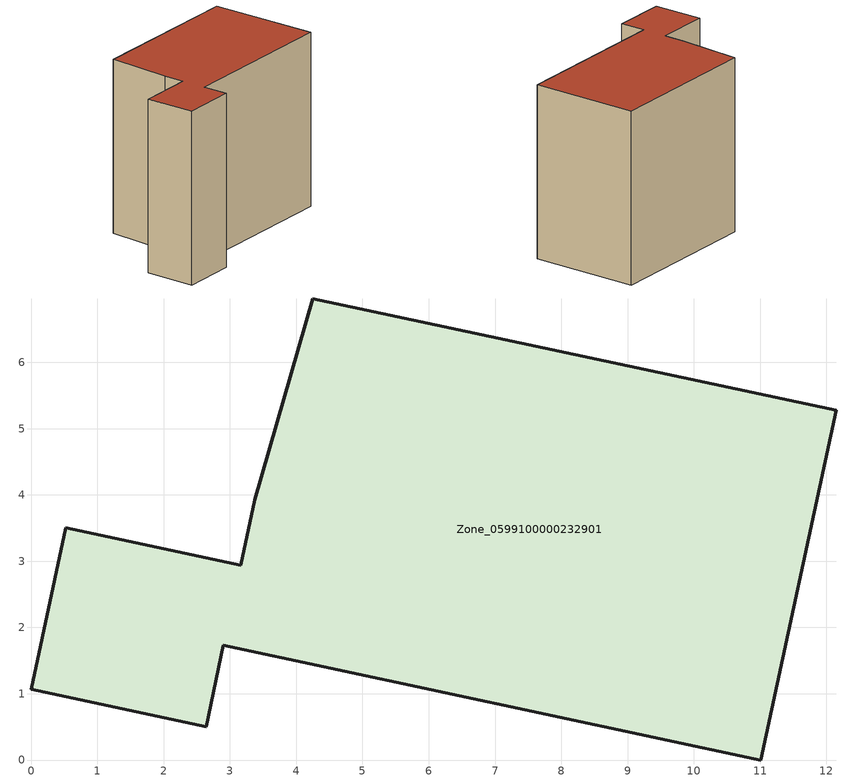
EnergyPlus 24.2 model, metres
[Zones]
Zone_0599100000232901
 floor ground (C_G): 4.25,6.96 12.15,5.28 11.01,0 2.9,1.73 2.64,0.5 0,1.07 0.52,3.5 3.16,2.94 3.38,3.93 z0
 wall outside (C_F): 0.52,3.5 0,1.07 2.64,0.5 2.9,1.73 11.01,0 12.15,5.28 4.25,6.96 3.38,3.93 3.16,2.94 0.52,3.5 z0:8.69
 roof outside (C_R): 12.15,5.28 4.25,6.96 3.38,3.93 3.16,2.94 0.52,3.5 0,1.07 2.64,0.5 2.9,1.73 11.01,0 z8.69
[BUILDING]
Pand.0599100000232901: North Axis=0; Terrain=City; Loads Convergence Tolerance Value=0.04; Temperature Convergence Tolerance Value=0.4; Solar Distribution=FullExterior; Maximum Number of Warmup Days=25; Minimum Number of Warmup Days=1
[Site:Location]
Rotterdam.The.Hague.AP_ZH_NLD Design_Conditions: Latitude=51.96; Longitude=4.45; Time Zone=1; Elevation=-4.5
[SITE:GROUNDTEMPERATURE:BUILDINGSURFACE]
18, 18, 18, 18, 18, 18, 18, 18, 18, 18, 18, 18
[MATERIAL] Thermal Absorptance=0.9; Solar Absorptance=0.7; Visible Absorptance=0.7
Name | Roughness | Thickness | Conductivity | Density | Specific Heat
G.TI.1975-1991 | MediumSmooth | 0.15 | 0.288461 | 540 | 1210
F.TI.1975-1991 | Rough | 0.3 | 0.230769 | 1920 | 840
R.TI.1975-1991 | MediumRough | 0.2 | 0.153846 | 1500 | 1000
[CONSTRUCTION]
C_G: G.TI.1975-1991
C_F: F.TI.1975-1991
C_R: R.TI.1975-1991
[ZONE]
Zone_0599100000232901: Type=1; Multiplier=1; Ceiling Height=Autocalculate; Volume=Autocalculate; Floor Area=autocalculate; Part of Total Floor Area=Yes
[ZONEINFILTRATION:DESIGNFLOWRATE]
Infil_Zone_0599100000232901: Zone or ZoneList or Space or SpaceList=Zone_0599100000232901; Schedule=AlwaysOn; Design Flow Rate Calculation Method=Flow/Area; Flow Rate per Floor Area=0.003; Constant Term Coefficient=1; Temperature Term Coefficient=0; Velocity Term Coefficient=0; Velocity Squared Term Coefficient=0
[HVACTEMPLATE:ZONE:IDEALLOADSAIRSYSTEM]
Zone_0599100000232901: Maximum Heating Supply Air Temperature=50; Minimum Cooling Supply Air Temperature=13; Maximum Heating Supply Air Humidity Ratio=0.0156; Minimum Cooling Supply Air Humidity Ratio=0.0077; Heating Limit=NoLimit; Cooling Limit=NoLimit; Dehumidification Control Type=ConstantSensibleHeatRatio; Cooling Sensible Heat Ratio=0.7; Dehumidification Setpoint=60; Humidification Control Type=None; Humidification Setpoint=30; Outdoor Air Method=None; Outdoor Air Flow Rate per Person=0.00944; Outdoor Air Flow Rate per Zone Floor Area=0; Outdoor Air Flow Rate per Zone=0; Demand Controlled Ventilation Type=None; Outdoor Air Economizer Type=NoEconomizer; Heat Recovery Type=None; Sensible Heat Recovery Effectiveness=0.7; Latent Heat Recovery Effectiveness=0.65
[ZONECONTROL:THERMOSTAT]
ThermostatControl_Zone_0599100000232901: Zone or ZoneList=Zone_0599100000232901; Control Type Schedule=DualSetpointControlType; Control 1=Thermostat_Zone_0599100000232901; Temperature Difference Between Cutout And Setpoint=0
[THERMOSTATSETPOINT:DUALSETPOINT]
Thermostat_Zone_0599100000232901: Heating Setpoint Temperature Schedule=HeatingSetpoint_Zone_0599100000232901; Cooling Setpoint Temperature Schedule=CoolingSetpoint_Zone_0599100000232901
[SCHEDULE:COMPACT]
HeatingSetpoint_Zone_0599100000232901: Through: 12/31, For: AllDays, Until: 24:00, 21
CoolingSetpoint_Zone_0599100000232901: Through: 12/31, For: AllDays, Until: 24:00, 24
DualSetpointControlType: Through: 12/31, For: AllDays, Until: 24:00, 4
AlwaysOn: Through: 12/31, For: AllDays, Until: 24:00, 1
